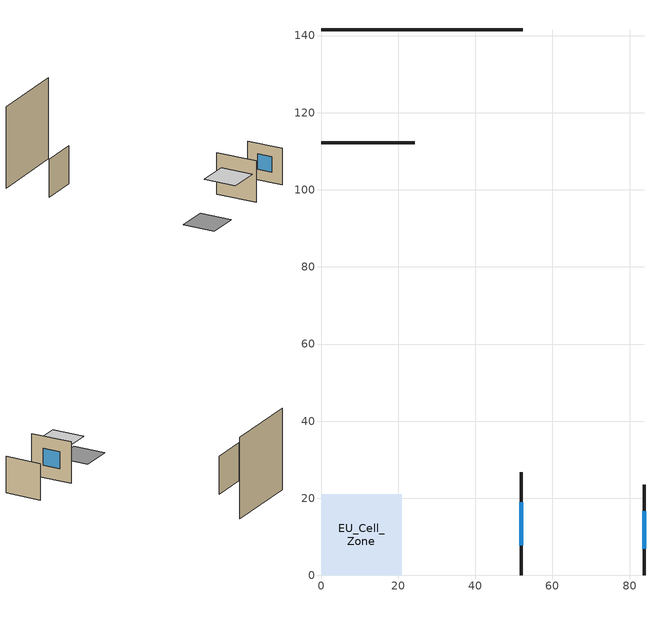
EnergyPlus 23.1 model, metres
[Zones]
EU_Cell_Zone
 floor othersidecoefficients (EU_IT.MidClim.AB.04.Gen.ReEx.001.001_floor_1_Construction): 0,0 20.99,0 20.99,20.99 0,20.99 z0
 wall outside (EU_IT.MidClim.AB.04.Gen.ReEx.001.001_wall_1_east_1_Construction): 51.99,0 51.99,26.77 z0:26.77
 wall outside (EU_IT.MidClim.AB.04.Gen.ReEx.001.001_wall_1_west_2_Construction): 83.76,23.45 83.76,0 z0:23.45
 wall othersidecoefficients (EU_IT.MidClim.AB.04.Gen.ReEx.001.001_wall_2_Construction): 24.32,112.21 0,112.21 z0:24.32
 wall othersidecoefficients (EU_IT.MidClim.AB.04.Gen.ReEx.001.001_thermal_bridge_Construction): 52.34,141.53 0,141.53 z0:52.34
 window (EU_IT.MidClim.AB.04.Gen.ReEx.001.001_window_east_1_Construction): 51.99,7.85 51.99,18.92 z7.85:18.92
 window (EU_IT.MidClim.AB.04.Gen.ReEx.001.001_window_west_2_Construction): 83.76,16.58 83.76,6.88 z6.88:16.58
 ceiling othersidecoefficients (EU_IT.MidClim.AB.04.Gen.ReEx.001.001_roof_2_Construction): 25.99,0 46.99,0 46.99,20.99 25.99,20.99 z20
[Building]
EU Step8 Campaign Cell: North Axis=0; Terrain=City; Solar Distribution=FullExterior
[Site:Location]
Bologna: Latitude=44.5; Longitude=11.25; Time Zone=1; Elevation=37
[SizingPeriod:WeatherFileDays]
AnnualSizingPeriod: Begin Month=1; Begin Day of Month=1; End Month=12; End Day of Month=31; Use Weather File Daylight Saving Period=No; Use Weather File Rain and Snow Indicators=No
[MATERIAL]
EU_InternalMass_Material: Roughness=MediumRough; Thickness=0.1; Conductivity=1; Density=1800; Specific Heat=900; Thermal Absorptance=0.9; Solar Absorptance=0.7; Visible Absorptance=0.7
[MATERIAL:NOMASS] Roughness=MediumRough; Thermal Absorptance=0.9; Solar Absorptance=0.7; Visible Absorptance=0.7
Name | Thermal Resistance
EU_IT.MidClim.AB.04.Gen.ReEx.001.001_floor_1_NoMass | 0.865061
EU_IT.MidClim.AB.04.Gen.ReEx.001.001_roof_2_NoMass | 0.681563
EU_IT.MidClim.AB.04.Gen.ReEx.001.001_wall_1_east_1_NoMass; EU_IT.MidClim.AB.04.Gen.ReEx.001.001_wall_1_west_2_NoMass | 0.977895
EU_IT.MidClim.AB.04.Gen.ReEx.001.001_wall_2_NoMass | 0.330759
EU_IT.MidClim.AB.04.Gen.ReEx.001.001_thermal_bridge_NoMass | 11.2458
[WINDOWMATERIAL:SIMPLEGLAZINGSYSTEM] UFactor=4.35718; Solar Heat Gain Coefficient=0.85; Visible Transmittance=0.85
EU_IT.MidClim.AB.04.Gen.ReEx.001.001_window_east_1_SimpleGlazing; EU_IT.MidClim.AB.04.Gen.ReEx.001.001_window_west_2_SimpleGlazing
[CONSTRUCTION]
EU_IT.MidClim.AB.04.Gen.ReEx.001.001_floor_1_Construction: EU_IT.MidClim.AB.04.Gen.ReEx.001.001_floor_1_NoMass
EU_IT.MidClim.AB.04.Gen.ReEx.001.001_roof_2_Construction: EU_IT.MidClim.AB.04.Gen.ReEx.001.001_roof_2_NoMass
EU_IT.MidClim.AB.04.Gen.ReEx.001.001_wall_1_east_1_Construction: EU_IT.MidClim.AB.04.Gen.ReEx.001.001_wall_1_east_1_NoMass
EU_IT.MidClim.AB.04.Gen.ReEx.001.001_window_east_1_Construction: EU_IT.MidClim.AB.04.Gen.ReEx.001.001_window_east_1_SimpleGlazing
EU_IT.MidClim.AB.04.Gen.ReEx.001.001_wall_1_west_2_Construction: EU_IT.MidClim.AB.04.Gen.ReEx.001.001_wall_1_west_2_NoMass
EU_IT.MidClim.AB.04.Gen.ReEx.001.001_window_west_2_Construction: EU_IT.MidClim.AB.04.Gen.ReEx.001.001_window_west_2_SimpleGlazing
EU_IT.MidClim.AB.04.Gen.ReEx.001.001_wall_2_Construction: EU_IT.MidClim.AB.04.Gen.ReEx.001.001_wall_2_NoMass
EU_IT.MidClim.AB.04.Gen.ReEx.001.001_thermal_bridge_Construction: EU_IT.MidClim.AB.04.Gen.ReEx.001.001_thermal_bridge_NoMass
EU_InternalMass_Construction: EU_InternalMass_Material
[ZONE]
EU_Cell_Zone: Type=1; Multiplier=1; Ceiling Height=0.992459; Volume=5949; Floor Area=1498.55; Part of Total Floor Area=Yes
[INTERNALMASS]
EU_Cell_Zone_EU_InternalMass: Construction=EU_InternalMass_Construction; Zone or ZoneList=EU_Cell_Zone; Surface Area=1498.55
[SURFACEPROPERTY:OTHERSIDECOEFFICIENTS] Combined ConvectiveRadiative Film Coefficient=0; Constant Temperature=0; Constant Temperature Coefficient=0; Ground Temperature Coefficient=0; Wind Speed Coefficient=0; Sinusoidal Variation of Constant Temperature Coefficient=No; Period of Sinusoidal Variation=24; Previous Other Side Temperature Coefficient=0
Name | External DryBulb Temperature Coefficient | Zone Air Temperature Coefficient
EU_IT.MidClim.AB.04.Gen.ReEx.001.001_floor_1_b0.359712 | 0.359712 | 0.640288
EU_IT.MidClim.AB.04.Gen.ReEx.001.001_roof_2_b0.668896 | 0.668896 | 0.331104
EU_IT.MidClim.AB.04.Gen.ReEx.001.001_wall_1_east_1_b1; EU_IT.MidClim.AB.04.Gen.ReEx.001.001_wall_1_west_2_b1; EU_IT.MidClim.AB.04.Gen.ReEx.001.001_thermal_bridge_b1 | 1 | 0
EU_IT.MidClim.AB.04.Gen.ReEx.001.001_wall_2_b0.49505 | 0.495049 | 0.50495
[OTHEREQUIPMENT]
EU_Step8_InternalGain_it__IT.MidClim.AB.04.Gen.ReEx.001.001__f000_f000: Fuel Type=Electricity; Zone or ZoneList or Space or SpaceList=EU_Cell_Zone; Schedule=EU_Step8_GainSchedule_it__IT.MidClim.AB.04.Gen.ReEx.001.001__f000_f000; Design Level Calculation Method=Watts/Area; Power per Zone Floor Area=1; Fraction Latent=0; Fraction Radiant=0; Fraction Lost=0; Carbon Dioxide Generation Rate=0; EndUse Subcategory=EU_Step8_InternalGains
[ZONEVENTILATION:DESIGNFLOWRATE]
EU_ConstantAir_EU_Cell_Zone: Zone or ZoneList or Space or SpaceList=EU_Cell_Zone; Schedule=EU_AlwaysOn; Design Flow Rate Calculation Method=AirChanges/Hour; Air Changes per Hour=0.711377; Ventilation Type=Natural; Fan Pressure Rise=0; Fan Total Efficiency=1; Constant Term Coefficient=1; Temperature Term Coefficient=0; Velocity Term Coefficient=0; Velocity Squared Term Coefficient=0; Minimum Indoor Temperature=-100; Maximum Indoor Temperature=100; Delta Temperature=-100; Minimum Outdoor Temperature=-100; Maximum Outdoor Temperature=100; Maximum Wind Speed=40
[HVACTEMPLATE:THERMOSTAT]
EU_HeatOnly_EU_Cell_Zone: Constant Heating Setpoint=20; Constant Cooling Setpoint=50
[HVACTEMPLATE:ZONE:IDEALLOADSAIRSYSTEM]
EU_Cell_Zone: Template Thermostat=EU_HeatOnly_EU_Cell_Zone; System Availability Schedule=EU_AlwaysOn; Maximum Heating Supply Air Temperature=50; Minimum Cooling Supply Air Temperature=13; Maximum Heating Supply Air Humidity Ratio=0.0156; Minimum Cooling Supply Air Humidity Ratio=0.0077; Heating Limit=NoLimit; Cooling Limit=NoLimit; Heating Availability Schedule=EU_AlwaysOn; Cooling Availability Schedule=EU_CoolingOff; Dehumidification Control Type=ConstantSensibleHeatRatio; Cooling Sensible Heat Ratio=0.7; Dehumidification Setpoint=60; Humidification Control Type=None; Humidification Setpoint=30; Outdoor Air Method=None; Outdoor Air Flow Rate per Person=0.00944; Outdoor Air Flow Rate per Zone Floor Area=0; Outdoor Air Flow Rate per Zone=0; Demand Controlled Ventilation Type=None; Outdoor Air Economizer Type=NoEconomizer; Heat Recovery Type=None; Sensible Heat Recovery Effectiveness=0.7; Latent Heat Recovery Effectiveness=0.65
[SIZING:ZONE]
EU_Cell_Zone: Zone Cooling Design Supply Air Temperature Input Method=SupplyAirTemperature; Zone Cooling Design Supply Air Temperature=13; Zone Heating Design Supply Air Temperature Input Method=SupplyAirTemperature; Zone Heating Design Supply Air Temperature=50; Zone Cooling Design Supply Air Humidity Ratio=0.008; Zone Heating Design Supply Air Humidity Ratio=0.008; Cooling Design Air Flow Method=DesignDay; Cooling Design Air Flow Rate=0; Cooling Minimum Air Flow per Zone Floor Area=0.000762; Cooling Minimum Air Flow=0; Cooling Minimum Air Flow Fraction=0.2; Heating Design Air Flow Method=DesignDay; Heating Design Air Flow Rate=0; Heating Maximum Air Flow per Zone Floor Area=0.002032; Heating Maximum Air Flow=0.141576; Heating Maximum Air Flow Fraction=0.3; Account for Dedicated Outdoor Air System=No; Dedicated Outdoor Air System Control Strategy=NeutralSupplyAir; Dedicated Outdoor Air Low Setpoint Temperature for Design=autosize; Dedicated Outdoor Air High Setpoint Temperature for Design=autosize; Zone Load Sizing Method=Sensible Load Only No Latent Load; Zone Latent Cooling Design Supply Air Humidity Ratio Input Method=HumidityRatioDifference; Zone Cooling Design Supply Air Humidity Ratio Difference=0.005; Zone Latent Heating Design Supply Air Humidity Ratio Input Method=HumidityRatioDifference; Zone Humidification Design Supply Air Humidity Ratio Difference=0.005
[SCHEDULE:CONSTANT]
Name | Hourly Value
EU_AlwaysOn | 1
EU_CoolingOff | 0
[SCHEDULE:FILE]
EU_Step8_GainSchedule_it__IT.MidClim.AB.04.Gen.ReEx.001.001__f000_f000: File=C:\Users\o_iseri\Desktop\OpenUBEM\openubem\outputs\eu_certified_rerun_2026-08-28\rep3\schedules\it__IT.MidClim.AB.04.Gen.ReEx.001.001__f000.csv; Column Number=1; Rows to Skip at Top=0; Number of Hours of Data=8760; Column Separator=Comma; Interpolate to Timestep=No; Minutes per Item=60; Adjust Schedule for Daylight Savings=Yes
